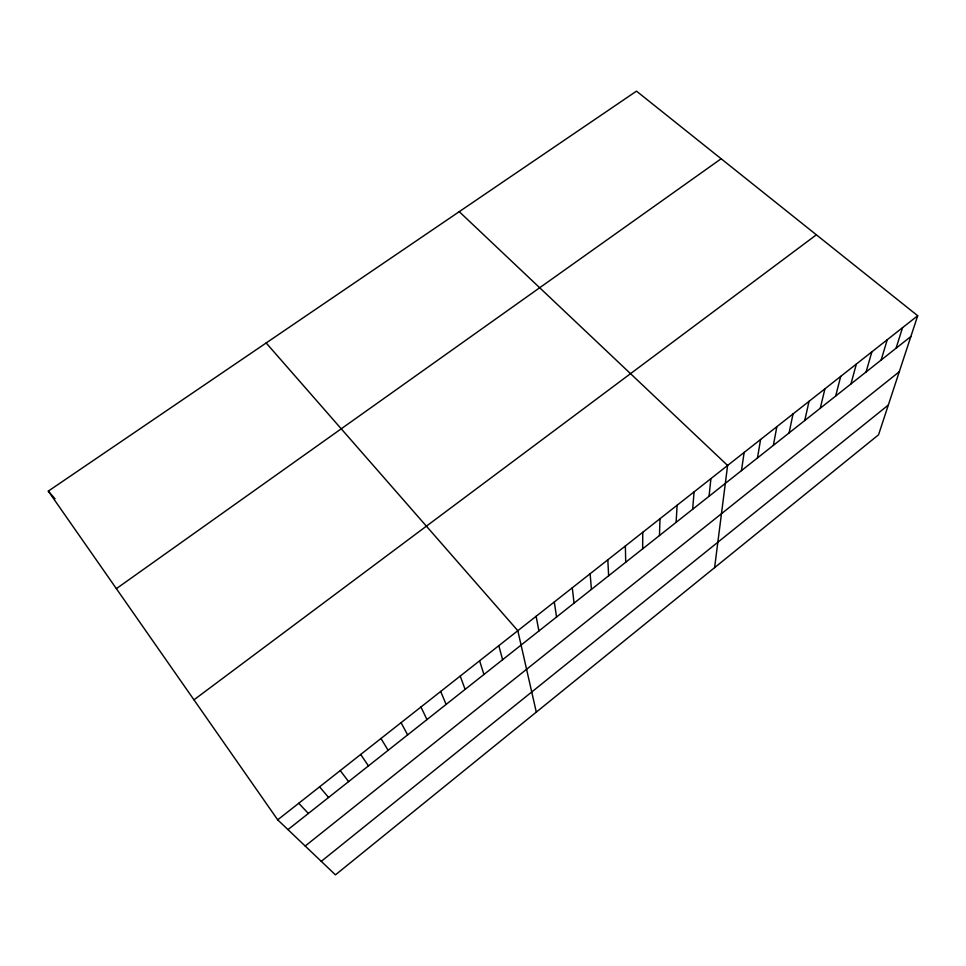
<?xml version="1.0" encoding="UTF-8"?>
<svg xmlns="http://www.w3.org/2000/svg" width="966" height="966" viewBox="0 0 966 966"><rect width="100%" height="100%" fill="white"/><g stroke="black" fill="none" stroke-linecap="round" stroke-linejoin="round"><path stroke-width="1.45" d="M642.656 548.833L642.764 532.29M659.464 535.538L660.007 518.706M676.128 522.34L677.118 505.23M692.658 509.251L694.083 491.863M709.056 496.27L710.916 478.605M714.611 567.634L727.603 465.467L459.248 211.675M741.465 470.623L744.158 452.426M757.477 457.944L760.58 439.494M773.355 445.374L776.857 426.67M789.113 432.889L793.014 413.943M804.75 420.512L809.037 401.325M820.267 408.232L824.94 388.803M835.662 396.048L840.71 376.378M850.937 383.961L856.347 364.061M866.091 371.958L871.863 351.841M881.137 360.052L887.271 339.706M896.062 348.243L902.546 327.679M917.7 315.737L878.541 434.809L335.444 874.858L277.701 819.832L48.3 491.114L636.485 91.142L917.7 315.737L277.701 819.832M321.267 861.346L888.334 405.056M305.196 846.035L899.274 371.753M287.977 829.613L910.866 336.518M193.961 699.831L816.379 234.81M116.367 588.656L721.143 158.762M298.736 803.253L308.371 813.469M48.3 491.114L55.038 498.794M266.157 342.966L517.824 630.689L536.299 712.111M319.589 786.843L328.585 797.469M340.237 770.578L348.605 781.615M360.692 754.458L368.457 765.893M380.966 738.495L388.139 750.316M401.059 722.677L407.64 734.885M420.959 706.991L426.96 719.585M440.689 691.463L446.123 704.419M460.227 676.067L465.105 689.386M479.607 660.804L483.93 674.485M498.806 645.686L502.598 659.718M536.13 616.272L538.895 630.979M554.291 601.975L556.549 617.008M572.283 587.799L574.058 603.146M590.129 573.744L591.421 589.405M607.819 559.809L608.64 575.772M625.364 545.995L625.714 562.248"/></g></svg>
